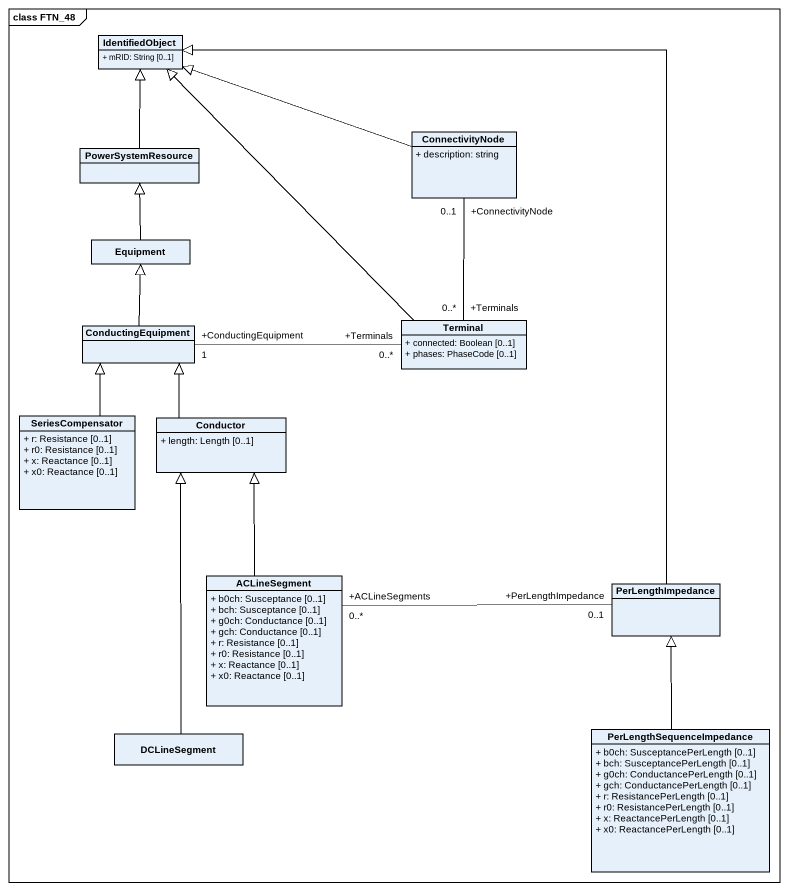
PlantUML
@startuml
mainframe class FTN_48
hide circle
hide empty members
skinparam classAttributeIconSize 0
class IdentifiedObject {
  + mRID: String [0..1]
}
class ConnectivityNode {
  + description: string
}
class PowerSystemResource
class Equipment
class ConductingEquipment
class Terminal {
  + connected: Boolean [0..1]
  + phases: PhaseCode [0..1]
}
class SeriesCompensator {
  + r: Resistance [0..1]
  + r0: Resistance [0..1]
  + x: Reactance [0..1]
  + x0: Reactance [0..1]
}
class Conductor {
  + length: Length [0..1]
}
class ACLineSegment {
  + b0ch: Susceptance [0..1]
  + bch: Susceptance [0..1]
  + g0ch: Conductance [0..1]
  + gch: Conductance [0..1]
  + r: Resistance [0..1]
  + r0: Resistance [0..1]
  + x: Reactance [0..1]
  + x0: Reactance [0..1]
}
class PerLengthImpedance
class DCLineSegment
class PerLengthSequenceImpedance {
  + b0ch: SusceptancePerLength [0..1]
  + bch: SusceptancePerLength [0..1]
  + g0ch: ConductancePerLength [0..1]
  + gch: ConductancePerLength [0..1]
  + r: ResistancePerLength [0..1]
  + r0: ResistancePerLength [0..1]
  + x: ReactancePerLength [0..1]
  + x0: ReactancePerLength [0..1]
}
ConnectivityNode -left-|> IdentifiedObject
PowerSystemResource -up-|> IdentifiedObject
Equipment -up-|> PowerSystemResource
ConductingEquipment -up-|> Equipment
Terminal -up-|> IdentifiedObject
Terminal "+Terminals\n0..*" -up- "+ConnectivityNode\n0..1" ConnectivityNode
Terminal "+Terminals\n0..*" -left- "+ConductingEquipment\n1" ConductingEquipment
SeriesCompensator -up-|> ConductingEquipment
Conductor -up-|> ConductingEquipment
ACLineSegment -up-|> Conductor
PerLengthImpedance -up-|> IdentifiedObject
PerLengthImpedance "+PerLengthImpedance\n0..1" -left- "+ACLineSegments\n0..*" ACLineSegment
DCLineSegment -up-|> Conductor
PerLengthSequenceImpedance -up-|> PerLengthImpedance
@enduml
